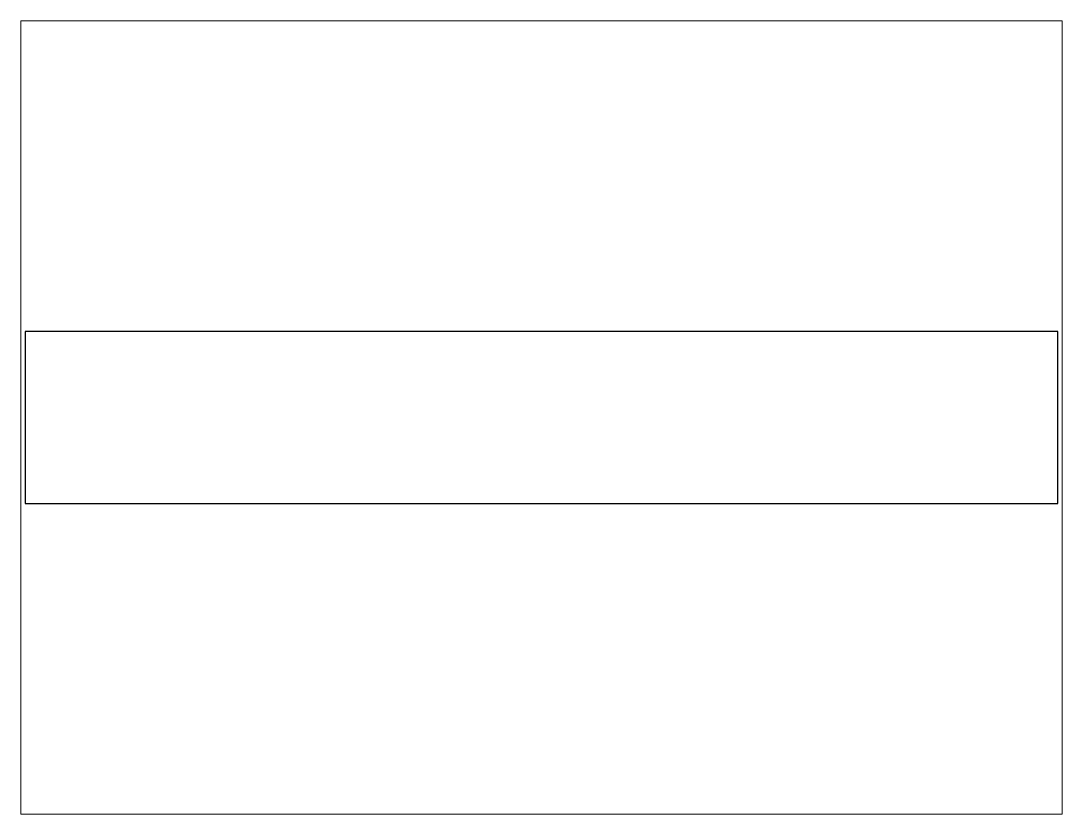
# Paper-space layout 'Layout1' of a CAD drawing. Header units: inches. Extents: x 1.05 to 9.45, y 0.8 to 7.2.
# The model-space entities are those that its viewports show. They can reach past a viewport. Long polylines and large blocks are cut down to what shows.
import ezdxf

# ---------------------------------------------------------------- set-up
doc = ezdxf.new("R2010")
doc.units = ezdxf.units.IN
doc.header["$MEASUREMENT"] = 0

msp = doc.modelspace()

# ---------------------------------------------------------------- linework, layer by layer
msp.add_lwpolyline([(0, 0), (3, 0), (3, 0.5), (0, 0.5)], close=True)

psp = doc.layouts.get("Layout1")

# ---------------------------------------------------------------- viewports
at = {"layer": '0'}
psp.add_viewport(center=(5.25, 4), size=(8.4, 6.4), view_center_point=(1.5, 0.25), view_height=2.3050301, dxfattribs=at)

doc.saveas('drawing.dxf')
